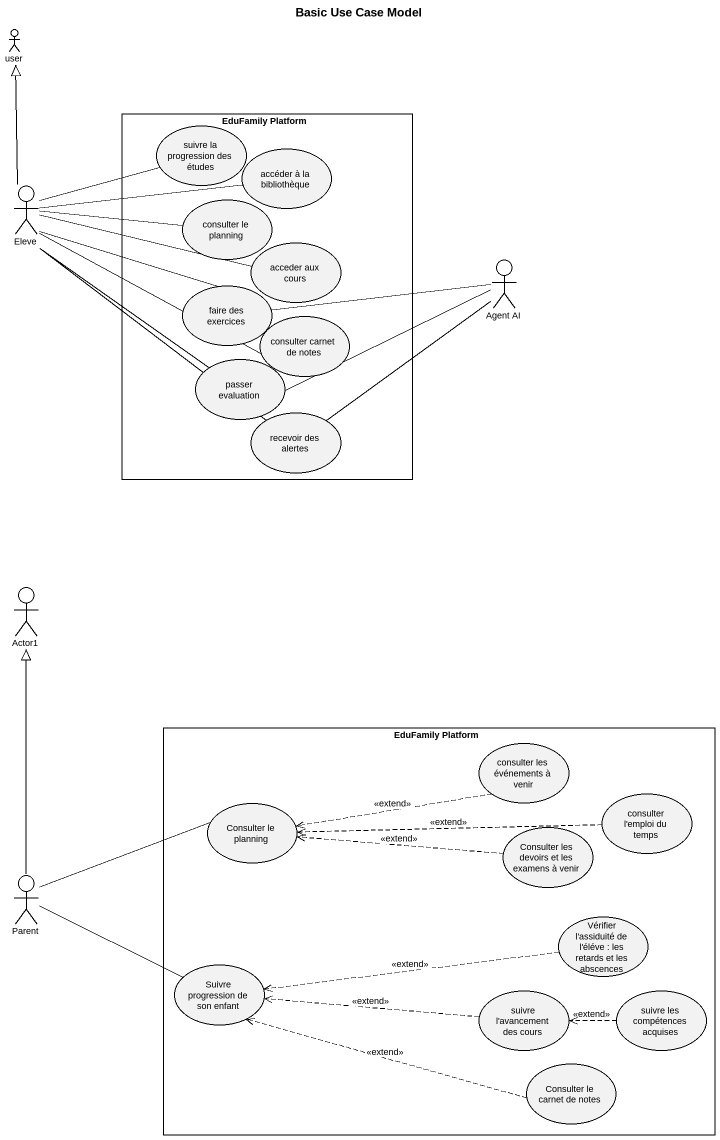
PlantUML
@startuml
title Basic Use Case Model
actor user
rectangle "EduFamily Platform" as EduFamily_Platform {
  usecase "suivre la progression des études" as suivre_la_progression_des
  usecase "accéder à la bibliothèque" as accéder_à_la_bibliothèque
  usecase "consulter le planning" as consulter_le_planning
  usecase "acceder aux cours" as acceder_aux_cours
  usecase "faire des exercices" as faire_des_exercices
  usecase "consulter carnet de notes" as consulter_carnet_de_notes
  usecase "passer evaluation" as passer_evaluation
  usecase "recevoir des alertes" as recevoir_des_alertes
}
actor Eleve
actor "Agent AI" as Agent_AI
actor Actor1
rectangle "EduFamily Platform" as EduFamily_Platform_2 {
  usecase "consulter les événements à venir" as consulter_les_événements_à
  usecase "Consulter le planning" as Consulter_le_planning
  usecase "consulter l'emploi du temps" as consulter_l_emploi_du_temps
  usecase "Consulter les devoirs et les examens à venir" as Consulter_les_devoirs_et
  usecase "Vérifier l'assiduité de l'éléve : les retards et les abscences" as Vérifier_l_assiduité_de_l
  usecase "Suivre progression de son enfant" as Suivre_progression_de_son
  usecase "suivre l'avancement des cours" as suivre_l_avancement_des
  usecase "suivre les compétences acquises" as suivre_les_compétences
  usecase "Consulter le carnet de notes" as Consulter_le_carnet_de_notes
}
actor Parent
Eleve -up-|> user
Eleve -right- suivre_la_progression_des
Eleve -right- accéder_à_la_bibliothèque
Eleve -right- consulter_le_planning
Eleve -right- acceder_aux_cours
Eleve -right- faire_des_exercices
Eleve -right- consulter_carnet_de_notes
Eleve -- passer_evaluation
Eleve -- recevoir_des_alertes
Agent_AI -left- faire_des_exercices
Agent_AI -left- passer_evaluation
Agent_AI -- recevoir_des_alertes
consulter_les_événements_à .left.> Consulter_le_planning : <<extend>>
consulter_l_emploi_du_temps .left.> Consulter_le_planning : <<extend>>
Consulter_les_devoirs_et .left.> Consulter_le_planning : <<extend>>
Parent -up-|> Actor1
Parent -right- Consulter_le_planning
Parent -right- Suivre_progression_de_son
Vérifier_l_assiduité_de_l .left.> Suivre_progression_de_son : <<extend>>
suivre_l_avancement_des .left.> Suivre_progression_de_son : <<extend>>
suivre_les_compétences .left.> suivre_l_avancement_des : <<extend>>
Consulter_le_carnet_de_notes .left.> Suivre_progression_de_son : <<extend>>
@enduml
